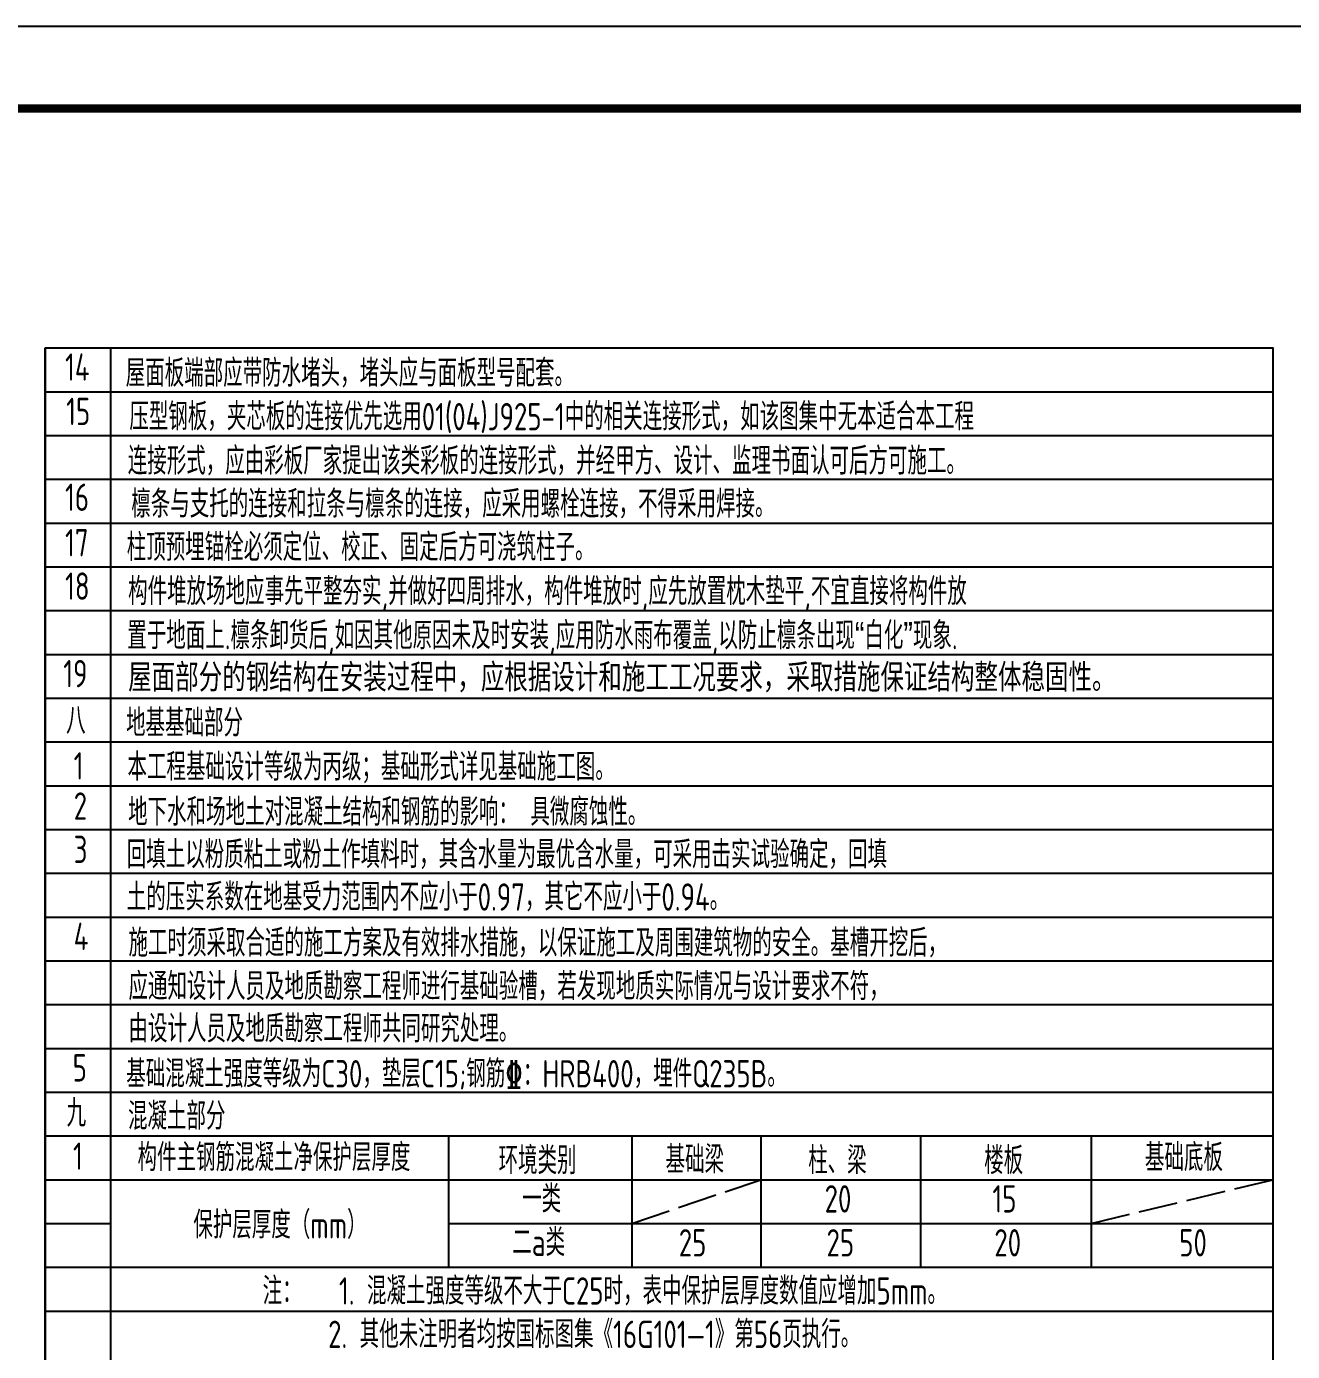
# Model space of a CAD drawing. Extents: x 2025205 to 2402328, y -557483 to 329036.
# Drawn here: x 2141563 to 2164710, y 159429 to 183654 of the extents above; entities that cross this region are included whole.
import ezdxf

# ---------------------------------------------------------------- set-up
doc = ezdxf.new("R2010")
doc.units = 0
doc.header["$LTSCALE"] = 1500
doc.header["$MEASUREMENT"] = 0
doc.linetypes.add('ACAD_ISO02W100', pattern=[15, 12, -3])
for name, color, linetype in [('PUB_TITLE', 4, 'Continuous'), ('结-线', 11, 'Continuous'), ('结-说明', 7, 'Continuous')]:
    doc.layers.add(name, color=color, linetype=linetype)
doc.styles.add('TSSD_REIN', font='TSSDENG', dxfattribs={"width": 0.8, "bigfont": 'TSSDCHN'})
doc.styles.add('黑体', font='simhei.ttf', dxfattribs={"width": 0.6})

msp = doc.modelspace()

# ---------------------------------------------------------------- linework, layer by layer
at = {"linetype": 'ACAD_ISO02W100', "ltscale": 0.04}
for p, q in [((2152630.379747285, 161769.6369462738), (2154986.581450063, 162569.9570743249)), ((2161028.776293103, 161769.6369462738), (2164348.792047261, 162569.9570743249))]:
    msp.add_line(p, q, dxfattribs=at)
at = {"layer": 'PUB_TITLE', "linetype": 'ByBlock'}
msp.add_lwpolyline([(2066227.348934818, 120653.5004126714), (2177677.348934818, 120653.5004126714), (2177677.348934818, 183653.5004126714), (2066227.348934818, 183653.5004126714)], close=True, dxfattribs=at)
at = {"layer": 'PUB_TITLE', "linetype": 'ByBlock', "const_width": 150}
msp.add_lwpolyline([(2069977.348934818, 122153.5004126714), (2176177.348934818, 122153.5004126714), (2176177.348934818, 182153.5004126714), (2069977.348934818, 182153.5004126714)], close=True, dxfattribs=at)
at = {"layer": '结-线'}
for p, q in [((2141901.645606, 177776.0395072981), (2141901.645606164, 141761.4561796069)), ((2143097.235172339, 177776.0395072981), (2143097.235172339, 128155.8364373499)), ((2141901.645606, 176975.7193792469), (2164348.792047261, 176975.7193792469)), ((2141901.645606, 176175.3992511957), (2164348.792047261, 176175.3992511957)), ((2141901.645606, 175375.0791231444), (2164348.792047261, 175375.0791231444)), ((2141901.645606, 174574.7589950932), (2164348.792047261, 174574.7589950932)), ((2141901.645606, 173774.438867042), (2164348.792047261, 173774.438867042)), ((2141901.645606, 172974.1187389908), (2164348.792047261, 172974.1187389908)), ((2141901.645606, 172173.7986109395), (2164348.792047261, 172173.7986109395)), ((2141901.645606, 171373.4784828883), (2164348.792047261, 171373.4784828883)), ((2141901.645606, 171373.4784828883), (2164348.792047261, 171373.4784828883)), ((2141901.645606, 170573.1583548371), (2164348.792047261, 170573.1583548371)), ((2141901.645606, 169772.8382267859), (2164348.792047261, 169772.8382267859)), ((2141901.645606, 168972.5180987347), (2164348.792047261, 168972.5180987347)), ((2141901.645606, 168172.1979706834), (2164348.792047261, 168172.1979706834)), ((2141901.645606, 167371.8778426322), (2164348.792047261, 167371.8778426322)), ((2141901.645606, 166571.557714581), (2164348.792047261, 166571.557714581)), ((2141901.645606, 165771.2375865298), (2164348.792047261, 165771.2375865298)), ((2141901.645606, 164970.9174584785), (2164348.792047261, 164970.9174584785)), ((2141901.645606, 164170.5973304274), (2164348.792047261, 164170.5973304274)), ((2141901.645606, 163370.2772023762), (2164348.792047261, 163370.2772023762)), ((2141901.645606, 163370.2772023761), (2164348.792047261, 163370.2772023761)), ((2149281.392035615, 163373.177002221), (2149281.392035612, 160969.3168182225)), ((2152630.379747285, 163373.177002221), (2152630.379747285, 160969.3168182225)), ((2154986.581450063, 163373.177002221), (2154986.581450063, 160969.3168182225)), ((2157909.742021517, 163373.6603021946), (2157909.742021517, 160969.3168182225)), ((2161028.776293103, 163373.6603021946), (2161028.776293103, 160969.3168182225)), ((2141901.645606, 162569.9570743249), (2164348.792047261, 162569.9570743249)), ((2141901.645606, 161769.6369462738), (2143097.235172339, 161769.6369462738)), ((2149281.392035612, 161769.6369462738), (2164348.792047261, 161769.6369462738)), ((2141901.645606, 160969.3168182225), (2164348.792047261, 160969.3168182225)), ((2141901.645606, 160168.9966901713), (2164348.792047261, 160168.9966901713))]:
    msp.add_line(p, q, dxfattribs=at)
for points in [[(2141901.645606, 177776.0395072981), (2164348.792047261, 177776.0395072981), (2164348.792047261, 128155.8364373499), (2141901.645606, 128155.8364373499)], [(2141901.645606, 177776.0395072981), (2164348.792047264, 177776.0395072981), (2164348.792047264, 128155.8364373499), (2141901.645606, 128155.8364373499)], [(2141901.645606, 177776.0395072981), (2164348.792047261, 177776.0395072981), (2164348.792047261, 128155.8364373499), (2141901.645606, 128155.8364373499)]]:
    msp.add_lwpolyline(points, close=True, dxfattribs=at)

# ---------------------------------------------------------------- texts
at = {"layer": '结-说明', "color": 4, "style": 'TSSD_REIN', "width": 0.75}
for s, p in [('14', (2142267.478524873, 177176.6220584185)), ('屋面板端部应带防水堵头，堵头应与面板型号配套。', (2143376.559218072, 177066.7839905694)), ('15', (2142287.931159062, 176365.9268088657)), ('压型钢板，夹芯板的连接优先选用01(04)J925-1中的相关连接形式，如该图集中无本适合本工程', (2143443.483360589, 176270.2096691546)), ('连接形式，应由彩板厂家提出该类彩板的连接形式，并经甲方、设计、监理书面认可后方可施工。', (2143414.523318951, 175460.9007215423)), ('16', (2142267.478524873, 174796.9763624904)), ('檩条与支托的连接和拉条与檩条的连接，应采用螺栓连接，不得采用焊接。', (2143478.601693077, 174673.3547562531)), ('17', (2142267.478524873, 173965.3200891957)), ('柱顶预埋锚栓必须定位、校正、固定后方可浇筑柱子。', (2143395.084017945, 173882.5443213035)), ('18', (2142267.478524873, 173171.8334083924)), ('构件堆放场地应事先平整夯实,并做好四周排水，构件堆放时,应先放置枕木垫平,不宜直接将构件放', (2143420.813471181, 173075.2349011842)), ('置于地面上.檩条卸货后,如因其他原因未及时安装,应用防水雨布覆盖,以防止檩条出现“白化”现象.', (2143405.675865327, 172267.628675843)), ('19', (2142235.06631002, 171572.1424848153)), ('八', (2142287.431351088, 170716.4071763674)), ('地基基础部分', (2143382.477581555, 170672.105173472)), ('1', (2142425.515852721, 169885.5711880458)), ('本工程基础设计等级为丙级；基础形式详见基础施工图。', (2143409.228729528, 169865.3103017591)), ('2', (2142425.515852721, 169150.8393341096)), ('3', (2142425.515852721, 168359.7755272349)), ('回填土以粉质粘土或粉土作填料时，其含水量为最优含水量，可采用击实试验确定，回填', (2143396.371506003, 168263.5415514912)), ('土的压实系数在地基受力范围内不应小于0.97，其它不应小于0.94。', (2143396.371506003, 167487.4868221392)), ('4', (2142425.515852721, 166768.3709492894)), ('施工时须采取合适的施工方案及有效排水措施，以保证施工及周围建筑物的安全。基槽开挖后，', (2143427.548358155, 166647.7044484738)), ('应通知设计人员及地质勘察工程师进行基础验槽，若发现地质实际情况与设计要求不符，', (2143427.548358155, 165853.7861312272)), ('由设计人员及地质勘察工程师共同研究处理。', (2143427.548358155, 165080.5062404318)), ('5', (2142406.15363497, 164364.7548958361)), ('基础混凝土强度等级为C30，垫层C15;钢筋\x84：HRB400，埋件Q235B。', (2143386.721747825, 164256.6355011519)), ('九', (2142295.600991634, 163537.665828826)), ('混凝土部分', (2143418.245399929, 163482.6941029459)), ('构件主钢筋混凝土净保护层厚度', (2143592.811089337, 162726.5016511536)), ('基础底板', (2162011.871660815, 162726.6285364767)), ('1', (2142413.710976614, 162750.2153608831)), ('环境类别', (2150193.56866114, 162671.1108977815)), ('基础梁', (2153247.377885446, 162687.4762052179)), ('柱、梁', (2155854.261346875, 162671.1108977815)), ('楼板', (2159072.549467669, 162671.5941977557)), ('一类', (2150624.721677471, 161968.8757911916)), ('20', (2156155.188121404, 161968.8757911916)), ('15', (2159223.39746607, 161969.3590911658)), ('保护层厚度（mm）', (2144612.901113512, 161493.6031785437)), ('二a类', (2150444.994212372, 161174.1076219357)), ('25', (2153488.482534974, 161165.5215538325)), ('25', (2156190.215628761, 161165.5215538325)), ('20', (2159258.424973427, 161166.0048538066)), ('50', (2162638.298723266, 161166.0048538066)), (' 注：   1. 混凝土强度等级不大于C25时，表中保护层厚度数值应增加5mm。', (2145651.964891735, 160285.3813294204, -1.483229740364983e-06)), ('2. 其他未注明者均按国标图集《16G101—1》第56页执行。', (2147076.911580971, 159492.7485147531, -1.483229741715524e-06))]:
    msp.add_text(s, height=500.2000800320128, dxfattribs=at).set_placement(p)
at = {"layer": '结-说明', "color": 4, "ltscale": 0.7, "style": '黑体', "width": 0.7}
msp.add_text('屋面部分的钢结构在安装过程中，应根据设计和施工工况要求，采取措施保证结构整体稳固性。', height=450.1800720288115, dxfattribs=at).set_placement((2143421.399521616, 171541.7905990618))
at = {"layer": '结-说明', "color": 2, "style": 'TSSD_REIN', "width": 0.75}
msp.add_text(' 地下水和场地土对混凝土结构和钢筋的影响： 具微腐蚀性。', height=500.2000800320128, dxfattribs=at).set_placement((2143192.176247826, 169041.1162176552, -1.47322573642347e-06))

doc.saveas('drawing.dxf')
